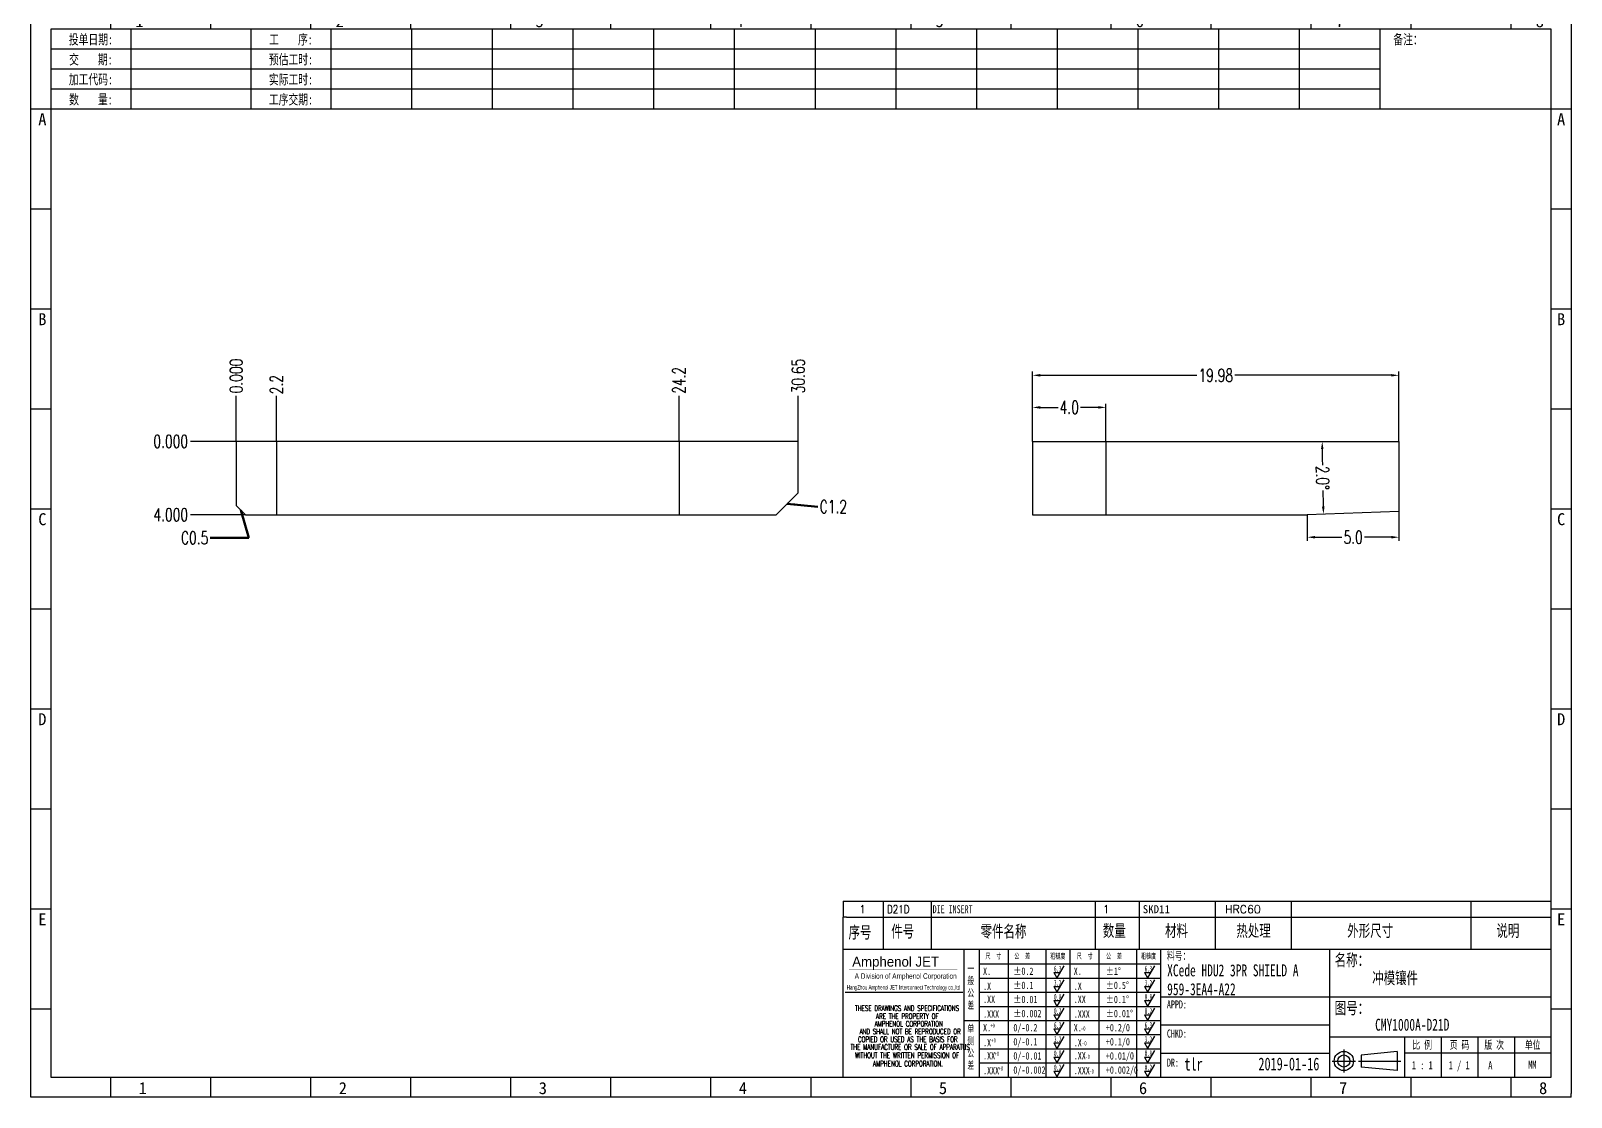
# Model space of a CAD drawing. Header units: millimetres. Extents: x -2852 to 5627, y -2271 to 1849.
# Drawn here: x -2726 to -2642, y -779.7 to -721.5 of the extents above; entities that cross this region are included whole.
import ezdxf
from ezdxf.enums import TextEntityAlignment as Align

# ---------------------------------------------------------------- set-up
doc = ezdxf.new("R2010")
doc.units = ezdxf.units.MM
doc.header["$PDSIZE"] = 3
doc.layers.add('1', color=7, linetype='Continuous')
doc.layers.add('41', color=1, linetype='Continuous')
doc.styles.add('CH', font='仿宋_GB2312_0.ttf')
doc.styles.add('jet02', font='simplex.shx', dxfattribs={"width": 0.7})
doc.styles.add('SIMPLEX', font='SIMPLEX')
doc.styles.get("Standard").update_dxf_attribs({"font": '仿宋_GB2312_0.ttf', "width": 0.7})
doc.styles.add('TEXTSTYLE_1', font='TRIUMB.TTF')
doc.styles.add('TEXTSTYLE_2', font='TRIUM.TTF')
doc.styles.add('tk', font='', dxfattribs={"width": 0.7})
doc.styles.add('tk 2', font='仿宋_GB2312_0.ttf', dxfattribs={"width": 0.65})
doc.styles.add('tk 4', font='simplex.shx', dxfattribs={"width": 0.65, "bigfont": 'bigfont.shx'})
doc.styles.get('tk').set_extended_font_data('NSimSun')
doc.dimstyles.new('jet02', dxfattribs={"dimtxt": 3.5, "dimasz": 2.1, "dimexe": 1, "dimexo": 0, "dimgap": 0.5, "dimtad": 0, "dimtoh": 1, "dimdec": 3, "dimzin": 9, "dimdsep": 46, "dimtxsty": 'jet02', "dimcen": 0, "dimclrt": 256, "dimazin": 2, "dimtfac": 1, "dimtdec": 3, "dimtofl": 0, "dimtmove": 0, "dimatfit": 1, "dimfxl": 0, "dimarcsym": 0})

# ---------------------------------------------------------------- blocks, each defined once
blk = doc.blocks.new('A3-N')
at = {"layer": '1', "color": 1}
for p, q in [((0, 0), (0, 296.73)), ((0, 296.73), (420, 296.73)), ((21.82, 291.27), (21.82, 296.73)), ((49.09, 291.27), (49.09, 296.73)), ((76.36, 291.27), (76.36, 296.73)), ((103.64, 291.27), (103.64, 296.73)), ((103.64, 291.27), (103.64, 296.73)), ((103.64, 291.27), (103.64, 296.73)), ((130.91, 291.27), (130.91, 296.73)), ((158.18, 291.27), (158.18, 296.73)), ((185.45, 291.27), (185.45, 296.73)), ((212.73, 291.27), (212.73, 296.73)), ((240, 291.27), (240, 296.73)), ((267.27, 291.27), (267.27, 296.73)), ((294.55, 291.27), (294.55, 296.73)), ((321.82, 291.27), (321.82, 296.73)), ((349.09, 291.27), (349.09, 296.73)), ((376.36, 291.27), (376.36, 296.73)), ((403.64, 291.27), (403.64, 296.73)), ((420, 296.73), (420, 1)), ((5.45, 269.45), (0, 269.45)), ((420, 269.45), (414.55, 269.45)), ((5.45, 242.18), (0, 242.18)), ((420, 242.18), (414.55, 242.18)), ((5.45, 214.91), (0, 214.91)), ((420, 214.91), (414.55, 214.91)), ((5.45, 187.64), (0, 187.64)), ((420, 187.64), (414.55, 187.64)), ((5.45, 160.36), (0, 160.36)), ((420, 160.36), (414.55, 160.36)), ((5.45, 133.09), (0, 133.09)), ((420, 133.09), (414.55, 133.09)), ((5.45, 105.82), (0, 105.82)), ((420, 105.82), (414.55, 105.82)), ((5.45, 78.55), (0, 78.55)), ((420, 78.55), (414.55, 78.55)), ((5.45, 51.27), (0, 51.27)), ((420, 51.27), (414.55, 51.27)), ((222.45, 49.09), (221.45, 49.09)), ((221.45, 49.09), (221.45, 40.36)), ((222.45, 49.09), (414.55, 49.09)), ((232.36, 49.09), (232.36, 40.36)), ((245.45, 49.09), (245.45, 40.36)), ((290.18, 49.09), (290.18, 40.36)), ((302.18, 49.09), (302.18, 40.36)), ((322.91, 49.09), (322.91, 40.36)), ((343.64, 49.09), (343.64, 40.36)), ((392.73, 40.36), (392.73, 49.09)), ((258.55, 40.36), (258.55, 5.44)), ((266.45, 40.36), (266.45, 5.44)), ((276.78, 40.36), (276.78, 5.45)), ((291.18, 40.36), (291.18, 5.45)), ((301.51, 40.37), (301.51, 5.46)), ((308.01, 40.36), (308.01, 5.45)), ((354.09, 40.36), (354.09, 5.45)), ((308.01, 32.39), (258.55, 32.39)), ((308.01, 28.54), (258.55, 28.54)), ((414.55, 27.27), (308.01, 27.27)), ((5.45, 24), (0, 24)), ((308.01, 24.69), (258.55, 24.69)), ((420, 24), (414.55, 24)), ((308.01, 16.99), (258.55, 16.99)), ((354.09, 19.63), (308.01, 19.63)), ((308.01, 13.14), (258.55, 13.14)), ((414.55, 16.36), (354.09, 16.36)), ((374.55, 16.36), (374.55, 5.45)), ((384.55, 16.36), (384.55, 5.45)), ((394.55, 16.36), (394.55, 5.45)), ((404.55, 16.36), (404.55, 5.45)), ((308.01, 9.29), (258.55, 9.29)), ((308.01, 11.99), (354.09, 11.99)), ((372.51, 12.49), (362.69, 11.5)), ((362.69, 11.5), (362.69, 8.23)), ((372.51, 12.49), (372.51, 7.25)), ((414.55, 12), (374.55, 12)), ((21.82, 0), (21.82, 5.45)), ((49.09, 0), (49.09, 5.45)), ((76.36, 0), (76.36, 5.45)), ((103.64, 0), (103.64, 5.45)), ((130.91, 0), (130.91, 5.45)), ((158.18, 0), (158.18, 5.45)), ((185.45, 0), (185.45, 5.45)), ((212.73, 0), (212.73, 5.45)), ((240, 0), (240, 5.45)), ((267.27, 0), (267.27, 5.45)), ((294.55, 0), (294.55, 5.45)), ((321.82, 0), (321.82, 5.45)), ((349.09, 0), (349.09, 5.45)), ((372.51, 7.25), (362.69, 8.23)), ((376.36, 0), (376.36, 5.45)), ((403.64, 0), (403.64, 5.45)), ((1, 0), (0, 0)), ((420, 0), (1, 0)), ((420, 0), (420, 1))]:
    blk.add_line(p, q, dxfattribs=at)
at = {"layer": '1'}
for p, q in [((414.55, 278.18), (414.55, 284.73)), ((221.45, 40.36), (221.45, 5.45)), ((221.45, 40.36), (414.55, 40.36)), ((221.45, 40.36), (414.55, 40.36)), ((254.41, 40.36), (254.41, 5.45)), ((283.28, 40.36), (283.28, 5.45)), ((308.01, 36.24), (258.55, 36.24)), ((222.08, 28.67), (254.12, 28.67)), ((308.01, 20.84), (254.41, 20.84))]:
    blk.add_line(p, q, dxfattribs=at)
at = {"layer": '1', "color": 1, "ltscale": 0.05}
for p, q in [((278.93, 34.04), (279.79, 32.56)), ((278.93, 34.04), (280.65, 34.04)), ((281.68, 35.84), (279.79, 32.56)), ((303.66, 34.05), (304.52, 32.56)), ((303.66, 34.05), (305.38, 34.05)), ((306.41, 35.84), (304.52, 32.56)), ((278.93, 30.19), (279.79, 28.71)), ((278.93, 30.19), (280.65, 30.19)), ((281.68, 31.99), (279.79, 28.71)), ((303.66, 30.2), (305.38, 30.2)), ((303.66, 30.2), (304.52, 28.71)), ((306.41, 31.99), (304.52, 28.71)), ((278.93, 26.34), (279.79, 24.86)), ((278.93, 26.34), (280.65, 26.34)), ((281.68, 28.14), (279.79, 24.86)), ((303.66, 26.35), (304.52, 24.86)), ((303.66, 26.35), (305.38, 26.35)), ((306.41, 28.14), (304.52, 24.86)), ((278.93, 22.49), (280.65, 22.49)), ((278.93, 22.49), (279.79, 21.01)), ((281.68, 24.29), (279.79, 21.01)), ((303.66, 22.5), (305.38, 22.5)), ((303.66, 22.5), (304.52, 21.01)), ((306.41, 24.29), (304.52, 21.01)), ((278.93, 18.66), (279.79, 17.17)), ((278.93, 18.66), (280.65, 18.66)), ((281.68, 20.45), (279.79, 17.17)), ((303.66, 18.66), (304.52, 17.18)), ((303.66, 18.66), (305.38, 18.66)), ((306.41, 20.46), (304.52, 17.18)), ((278.93, 14.81), (280.65, 14.81)), ((278.93, 14.81), (279.79, 13.32)), ((281.68, 16.6), (279.79, 13.32)), ((281.68, 12.75), (279.79, 9.47)), ((303.66, 14.81), (305.38, 14.81)), ((303.66, 14.81), (304.52, 13.33)), ((306.41, 16.61), (304.52, 13.33)), ((306.41, 12.76), (304.52, 9.48)), ((278.93, 10.96), (279.79, 9.47)), ((278.93, 10.96), (280.65, 10.96)), ((281.68, 8.9), (279.79, 5.62)), ((303.66, 10.96), (304.52, 9.48)), ((303.66, 10.96), (305.38, 10.96)), ((306.41, 8.91), (304.52, 5.63)), ((278.93, 7.11), (279.79, 5.62)), ((278.93, 7.11), (280.65, 7.11)), ((303.66, 7.11), (305.38, 7.11)), ((303.66, 7.11), (304.52, 5.63))]:
    blk.add_line(p, q, dxfattribs=at)
at = {"layer": '1', "color": 1, "ltscale": 0.1}
for p, q in [((358.01, 13.02), (358.01, 6.71)), ((354.86, 9.87), (361.17, 9.87)), ((362.03, 9.87), (373.54, 9.87))]:
    blk.add_line(p, q, dxfattribs=at)
at = {"layer": '1'}
blk.add_lwpolyline([(221.45, 5.45), (414.55, 5.45), (414.55, 291.27), (5.45, 291.27), (5.45, 5.45), (414.55, 5.45)], dxfattribs=at)
at = {"layer": '1', "color": 7, "linetype": 'Continuous', "const_width": 0.123}
blk.add_lwpolyline([(223.11, 34.74), (252.6, 34.76)], dxfattribs=at)
at = {"layer": '1', "color": 1}
for radius in [2.62, 1.64]:
    blk.add_circle((358.01, 9.87), radius, dxfattribs=at)
at = {"layer": '41'}
for p, q in [((27.27, 291.27), (27.27, 269.45)), ((60, 291.27), (60, 269.45)), ((81.82, 291.27), (81.82, 269.45)), ((103.82, 291.27), (103.82, 269.45)), ((125.82, 291.27), (125.82, 269.45)), ((147.82, 291.27), (147.82, 269.45)), ((169.82, 291.27), (169.82, 269.45)), ((191.82, 291.27), (191.82, 269.45)), ((213.82, 291.27), (213.82, 269.45)), ((235.82, 291.27), (235.82, 269.45)), ((257.82, 291.27), (257.82, 269.45)), ((279.82, 291.27), (279.82, 269.45)), ((301.82, 291.27), (301.82, 269.45)), ((323.82, 291.27), (323.82, 269.45)), ((345.82, 291.27), (345.82, 269.45)), ((367.82, 291.27), (367.82, 269.45)), ((367.82, 285.82), (5.45, 285.82)), ((367.82, 280.36), (5.45, 280.36)), ((367.82, 274.91), (5.45, 274.91)), ((414.55, 269.45), (5.45, 269.45))]:
    blk.add_line(p, q, dxfattribs=at)
at = {"layer": '1', "color": 1}
for s, p in [('1', (29.64, 295.11)), ('2', (84.18, 295.11)), ('3', (138.73, 295.11)), ('4', (193.27, 295.11)), ('5', (247.82, 295.11)), ('6', (302.36, 295.11)), ('7', (356.91, 295.11)), ('8', (411.45, 295.11)), ('1', (30.53, 4.11)), ('2', (85.08, 4.11)), ('3', (139.62, 4.11)), ('4', (194.17, 4.11)), ('5', (248.72, 4.11)), ('6', (303.26, 4.11)), ('7', (357.81, 4.11)), ('8', (412.35, 4.11))]:
    blk.add_text(s, height=3.27, dxfattribs=at).set_placement(p, align=Align.TOP_CENTER)
at = {"layer": '1', "style": 'tk', "width": 0.7}
for s, p in [('投单日期:', (16.36, 288.55)), ('工    序:', (70.91, 288.55)), ('备注：', (375.51, 288.55)), ('交    期:', (16.36, 283.09)), ('预估工时:', (70.91, 283.09)), ('加工代码:', (16.36, 277.64)), ('实际工时:', (70.91, 277.64)), ('数    量:', (16.36, 272.18)), ('工序交期:', (70.91, 272.18))]:
    blk.add_text(s, height=2.727, dxfattribs=at).set_placement(p, align=Align.MIDDLE)
at = {"layer": '1', "color": 1}
for s, p in [('A', (2.04, 268.36)), ('B', (2.04, 213.82)), ('C', (2.04, 159.27)), ('D', (2.04, 104.73)), ('E', (2.04, 50.18))]:
    blk.add_text(s, height=3.27, dxfattribs=at).set_placement(p, align=Align.TOP_LEFT)
for s, p in [('A', (418.37, 268.36)), ('B', (418.37, 213.82)), ('C', (418.37, 159.27)), ('D', (418.37, 104.73)), ('E', (418.37, 50.18))]:
    blk.add_text(s, height=3.27, dxfattribs=at).set_placement(p, align=Align.TOP_RIGHT)
at = {"layer": '1', "color": 1, "style": 'tk 2', "width": 0.7}
for s, height, p in [('序号', 3.273, (222.96, 43.34)), ('件号', 3.273, (234.62, 43.61)), ('零件名称', 3.273, (258.97, 43.61)), ('数量', 3.273, (292.3, 43.78)), ('材料', 3.273, (309.27, 43.78)), ('热处理', 3.273, (328.71, 43.78)), ('外形尺寸', 3.273, (358.94, 43.78)), ('说明', 3.273, (399.61, 43.78)), ('料号：', 2.182, (309.77, 37.46)), ('名称：', 3.273, (355.52, 35.79)), ('图号：', 3.273, (355.52, 22.7)), ('比 例', 2.182, (376.69, 13.18)), ('页 码', 2.182, (386.85, 13.18)), ('版 次', 2.182, (396.31, 13.18)), ('单位', 2.182, (407.35, 13.18))]:
    blk.add_text(s, height=height, dxfattribs=at).set_placement(p)
at = {"layer": '1', "color": 7, "linetype": 'Continuous', "style": 'TEXTSTYLE_1'}
blk.add_text('Amphenol JET', height=2.7, dxfattribs=at).set_placement((223.96, 35.61))
at = {"layer": '1', "color": 7, "linetype": 'Continuous'}
for s, height, style, width, p in [('A Division of Amphenol Corporation', 1.5, 'TEXTSTYLE_2', 0.7, (224.64, 32.29)), ('HangZhou Amphenol JET Interconnect Technology co.,ltd ', 1.2, 'TEXTSTYLE_2', 0.6, (222.47, 29.36)), ('THESE DRAWINGS AND SPECIFICATIONS', 1.5, 'tk 4', 0.6, (224.73, 23.52)), ('ARE THE PROPERTY OF', 1.5, 'tk 4', 0.6, (230.45, 21.35)), ('AND SHALL NOT BE REPRODUCED OR', 1.5, 'tk 4', 0.6, (225.95, 17.17)), ('AMPHENOL CORPORATION', 1.5, 'tk 4', 0.6, (230.04, 19.27)), ('THE MANUFACTURE OR SALE OF APPARATUS', 1.5, 'tk 4', 0.6, (223.5, 12.92)), ('COPIED OR USED AS THE BASIS FOR', 1.5, 'tk 4', 0.6, (225.54, 15.02)), ('WITHOUT THE WRITTEN PERMISSION OF', 1.5, 'tk 4', 0.6, (224.73, 10.67)), ('AMPHENOL CORPORATION.', 1.5, 'tk 4', 0.6, (229.63, 8.4))]:
    blk.add_text(s, height=height, dxfattribs=dict(at, style=style, width=width)).set_placement(p)
at = {"layer": '1', "color": 1, "style": 'tk 2', "width": 0.7}
for s, p in [('X.', (259.64, 34.37)), ('%%P0.2', (267.9, 34.37)), ('X.', (284.37, 34.37)), ('%%P1%%D', (293.12, 34.37)), ('.X', (259.64, 30.28)), ('%%P0.1', (267.9, 30.52)), ('.X', (284.37, 30.28)), ('%%P0.5%%D', (293.12, 30.52)), ('.XX', (259.64, 26.71)), ('%%P0.01', (267.9, 26.67)), ('.XX', (284.37, 26.71)), ('%%P0.1%%D', (293.12, 26.67)), ('.XXX', (259.64, 22.68)), ('%%P0.002', (267.9, 22.82)), ('.XXX', (284.37, 22.68)), ('%%P0.01%%D', (293.12, 22.82)), ('X.', (259.64, 18.97)), ('0/-0.2', (267.9, 18.97)), ('X.', (284.37, 18.97)), ('+0.2/0', (293.12, 18.97)), ('.X', (259.64, 14.88)), ('0/-0.1', (267.9, 15.12)), ('.X', (284.37, 14.88)), ('+0.1/0', (293.12, 15.12)), ('.XX', (259.64, 11.31)), ('0/-0.01', (267.9, 11.27)), ('0/-0.002', (267.9, 7.42)), ('.XX', (284.37, 11.31)), ('+0.01/0', (293.12, 11.27)), ('+0.002/0', (293.12, 7.42)), ('.XXX', (259.64, 7.28)), ('.XXX', (284.37, 7.28))]:
    blk.add_text(s, height=2, dxfattribs=at).set_placement(p, align=Align.MIDDLE_LEFT)
at = {"layer": '1', "color": 1, "ltscale": 0.05, "style": 'tk 2', "width": 0.5}
for s, p in [('6.3', (279.01, 34.26)), ('6.3', (303.74, 34.27)), ('3.2', (279.01, 30.41)), ('3.2', (303.74, 30.42)), ('0.8', (279.01, 26.56)), ('0.8', (303.74, 26.57)), ('0.2', (279.01, 22.71)), ('0.2', (303.74, 22.72)), ('6.3', (279.01, 18.87)), ('6.3', (303.74, 18.88)), ('3.2', (279.01, 15.02)), ('0.8', (279.01, 11.17)), ('3.2', (303.74, 15.03)), ('0.8', (303.74, 11.18)), ('0.2', (279.01, 7.32)), ('0.2', (303.74, 7.33))]:
    blk.add_text(s, height=1.6, dxfattribs=at).set_placement(p)
at = {"layer": '1', "style": 'tk 2', "width": 0.7}
for s, p in [('APPD:', (309.77, 24.21)), ('CHKD:', (309.77, 16.27)), ('DR:', (309.77, 8.35))]:
    blk.add_text(s, height=2.182, dxfattribs=at).set_placement(p)
at = {"layer": '1', "color": 7, "style": 'tk 2', "width": 0.7}
blk.add_text('MM', height=2.182, dxfattribs=at).set_placement((408.31, 7.75))
at = {"layer": '1', "color": 1, "ltscale": 0.05, "char_height": 1.5, "width": 6.3627, "attachment_point": 1, "style": 'tk 2'}
for s, insert in [('尺  寸', (260.31, 39.25)), ('公  差', (268.17, 39.25)), ('粗糙度', (277.98, 39.25)), ('尺  寸', (285.2, 39.25)), ('公  差', (293.18, 39.25)), ('粗糙度', (302.71, 39.26))]:
    blk.add_mtext(s, dxfattribs=dict(at, insert=insert))
at = {"layer": '1', "ltscale": 0.05, "char_height": 2, "width": 2.5195, "attachment_point": 1, "style": 'tk 2'}
for s, insert in [('一般公差', (255.39, 36.11)), ('单侧公差', (255.39, 19.71))]:
    blk.add_mtext(s, dxfattribs=dict(at, insert=insert))
at = {"layer": '1', "color": 1, "ltscale": 0.05, "char_height": 1.2, "width": 5.1396, "attachment_point": 1, "line_spacing_factor": 0.8, "style": 'tk 2'}
for s, insert in [('+0', (261.58, 20.13)), ('-0', (286.31, 19.33)), ('+0', (261.88, 16.09)), ('-0', (286.61, 15.29)), ('+0', (262.79, 12.45)), ('+0', (263.87, 8.44)), ('-0', (287.51, 11.65)), ('-0', (288.59, 7.64))]:
    blk.add_mtext(s, dxfattribs=dict(at, insert=insert))
at = {"layer": '1', "style": 'tk 2', "width": 0.7}
for tag, p in [('PATR-NO1', (309.84, 32.96)), ('TITLE', (365.74, 30.9)), ('PATR-NO2', (309.84, 27.81)), ('DWG-NO:', (366.54, 18.14))]:
    blk.add_attdef(tag, p, '', height=3.27, dxfattribs=at)
at = {"layer": '1', "color": 1, "style": 'tk 2', "width": 0.7}
for tag, p in [('DRAW', (314.55, 7.27)), ('DATE', (334.72, 7.32))]:
    blk.add_attdef(tag, p, '', height=3.49, dxfattribs=at)
at = {"layer": '1', "style": 'tk 2', "width": 0.7}
for tag, p in [('SCALE', (376.55, 8.73)), ('SHEET', (386.6, 8.72)), ('REV', (397.38, 8.73))]:
    blk.add_attdef(tag, text='', height=2.18, dxfattribs=at).set_placement(p, align=Align.MIDDLE_LEFT)
blk = doc.blocks.new('FB3')
at = {"layer": '1', "color": 1}
for p, q in [((0, 4.36), (193.09, 4.36)), ((0, 4.36), (0, 0)), ((10.91, 4.36), (10.91, 0)), ((24, 4.36), (24, 0)), ((68.73, 4.36), (68.73, 0)), ((80.73, 4.36), (80.73, 0)), ((101.45, 4.36), (101.45, 0)), ((122.18, 4.36), (122.18, 0)), ((171.27, 0), (171.27, 4.36))]:
    blk.add_line(p, q, dxfattribs=at)
at = {"layer": '1'}
for tag, style, p in [('ITEM', 'SIMPLEX', (4.36, 2.18)), ('PARTNO', 'SIMPLEX', (12, 2.18)), ('QTY', 'SIMPLEX', (74.18, 2.18)), ('MATL', 'CH', (81.72, 2.18)), ('FINISH', 'SIMPLEX', (104.17, 2.18)), ('SPEC', 'SIMPLEX', (130.91, 2.18)), ('REMARK', 'SIMPLEX', (174.06, 2.18))]:
    blk.add_attdef(tag, text='', height=2.18, dxfattribs=dict(at, style=style)).set_placement(p, align=Align.MIDDLE_LEFT)
at = {"layer": '1', "style": 'tk', "width": 0.7}
blk.add_attdef('DIE', text='', height=2.18, dxfattribs=at).set_placement((24.43, 2.18), align=Align.MIDDLE_LEFT)
blk = doc.blocks.new('*D859')
at = {"layer": '41', "ltscale": 0.05}
blk.add_line((-1799.563, -3196.373), (-1802.049, -3196.373), dxfattribs=at)
at = {"layer": 'Defpoints', "color": 0, "ltscale": 0.05}
for p in [(-1802.049, -3196.373), (-1799.563, -3196.373), (-1799.563, -3196.373)]:
    blk.add_point(p, dxfattribs=at)
at = {"layer": '41', "ltscale": 0.05, "insert": (-1803.129, -3196.373), "char_height": 0.7, "attachment_point": 5, "style": 'jet02'}
blk.add_mtext('0.000', dxfattribs=at)
blk = doc.blocks.new('*D860')
at = {"layer": '41', "ltscale": 0.05}
blk.add_line((-1799.063, -3200.373), (-1802.049, -3200.373), dxfattribs=at)
at = {"layer": 'Defpoints', "color": 0, "ltscale": 0.05}
for p in [(-1799.563, -3196.373), (-1802.049, -3200.373), (-1799.063, -3200.373)]:
    blk.add_point(p, dxfattribs=at)
at = {"layer": '41', "ltscale": 0.05, "insert": (-1803.129, -3200.373), "char_height": 0.7, "attachment_point": 5, "style": 'jet02'}
blk.add_mtext('4.000', dxfattribs=at)
blk = doc.blocks.new('*D861')
at = {"layer": '41', "ltscale": 0.05}
blk.add_line((-1799.563, -3196.373), (-1799.563, -3193.886), dxfattribs=at)
at = {"layer": 'Defpoints', "color": 0, "ltscale": 0.05}
for p in [(-1799.563, -3193.886), (-1799.563, -3196.373), (-1799.563, -3196.373)]:
    blk.add_point(p, dxfattribs=at)
at = {"layer": '41', "ltscale": 0.05, "insert": (-1799.563, -3192.806), "char_height": 0.7, "attachment_point": 5, "rotation": 90, "style": 'jet02'}
blk.add_mtext('0.000', dxfattribs=at)
blk = doc.blocks.new('*D862')
at = {"layer": '41', "ltscale": 0.05}
blk.add_line((-1797.363, -3196.373), (-1797.363, -3193.886), dxfattribs=at)
at = {"layer": 'Defpoints', "color": 0, "ltscale": 0.05}
for p in [(-1797.363, -3193.886), (-1799.563, -3196.373), (-1797.363, -3196.373)]:
    blk.add_point(p, dxfattribs=at)
at = {"layer": '41', "ltscale": 0.05, "insert": (-1797.363, -3193.273), "char_height": 0.7, "attachment_point": 5, "rotation": 90, "style": 'jet02'}
blk.add_mtext('2.2', dxfattribs=at)
blk = doc.blocks.new('*D863')
at = {"layer": '41', "ltscale": 0.05}
blk.add_line((-1775.413, -3196.373), (-1775.413, -3193.886), dxfattribs=at)
at = {"layer": 'Defpoints', "color": 0, "ltscale": 0.05}
for p in [(-1775.413, -3193.886), (-1799.563, -3196.373), (-1775.413, -3196.373)]:
    blk.add_point(p, dxfattribs=at)
at = {"layer": '41', "ltscale": 0.05, "insert": (-1775.413, -3193.039), "char_height": 0.7, "attachment_point": 5, "rotation": 90, "style": 'jet02'}
blk.add_mtext('24.2', dxfattribs=at)
blk = doc.blocks.new('*D864')
at = {"layer": '41', "ltscale": 0.05}
blk.add_line((-1768.913, -3196.373), (-1768.913, -3193.886), dxfattribs=at)
at = {"layer": 'Defpoints', "color": 0, "ltscale": 0.05}
for p in [(-1768.913, -3193.886), (-1799.563, -3196.373), (-1768.913, -3196.373)]:
    blk.add_point(p, dxfattribs=at)
at = {"layer": '41', "ltscale": 0.05, "insert": (-1768.913, -3192.806), "char_height": 0.7, "attachment_point": 5, "rotation": 90, "style": 'jet02'}
blk.add_mtext('30.65', dxfattribs=at)
blk = doc.blocks.new('*D865')
at = {"layer": '41', "ltscale": 0.05}
for p, q in [((-1756.132, -3196.373), (-1756.132, -3192.565)), ((-1755.712, -3192.765), (-1747.175, -3192.765)), ((-1736.572, -3192.765), (-1745.108, -3192.765)), ((-1736.152, -3196.373), (-1736.152, -3192.565))]:
    blk.add_line(p, q, dxfattribs=at)
for points in [[(-1755.712, -3192.695), (-1755.712, -3192.835), (-1756.132, -3192.765)], [(-1736.572, -3192.695), (-1736.572, -3192.835), (-1736.152, -3192.765)]]:
    blk.add_solid(points, dxfattribs=at)
at = {"layer": 'Defpoints', "color": 0, "ltscale": 0.05}
for p in [(-1736.152, -3192.765), (-1756.132, -3196.373), (-1736.152, -3196.373)]:
    blk.add_point(p, dxfattribs=at)
at = {"layer": '41', "ltscale": 0.05, "insert": (-1746.142, -3192.765), "char_height": 0.7, "attachment_point": 5, "style": 'jet02'}
blk.add_mtext('19.98', dxfattribs=at)
blk = doc.blocks.new('*D866')
at = {"layer": '41', "ltscale": 0.05}
for p, q in [((-1756.132, -3196.373), (-1756.132, -3194.316)), ((-1755.712, -3194.516), (-1754.745, -3194.516)), ((-1752.552, -3194.516), (-1753.518, -3194.516)), ((-1752.132, -3196.373), (-1752.132, -3194.316))]:
    blk.add_line(p, q, dxfattribs=at)
for points in [[(-1755.712, -3194.446), (-1755.712, -3194.586), (-1756.132, -3194.516)], [(-1752.552, -3194.446), (-1752.552, -3194.586), (-1752.132, -3194.516)]]:
    blk.add_solid(points, dxfattribs=at)
at = {"layer": 'Defpoints', "color": 0, "ltscale": 0.05}
for p in [(-1756.132, -3194.516), (-1756.132, -3196.373), (-1752.132, -3196.373)]:
    blk.add_point(p, dxfattribs=at)
at = {"layer": '41', "ltscale": 0.05, "insert": (-1754.132, -3194.516), "char_height": 0.7, "attachment_point": 5, "style": 'jet02'}
blk.add_mtext('4.0', dxfattribs=at)
blk = doc.blocks.new('*D867')
at = {"layer": '41', "ltscale": 0.05}
for p, q in [((-1741.152, -3200.373), (-1741.152, -3201.798)), ((-1736.152, -3200.198), (-1736.152, -3201.798)), ((-1740.732, -3201.598), (-1739.265, -3201.598)), ((-1736.572, -3201.598), (-1738.038, -3201.598))]:
    blk.add_line(p, q, dxfattribs=at)
for points in [[(-1740.732, -3201.528), (-1740.732, -3201.668), (-1741.152, -3201.598)], [(-1736.572, -3201.528), (-1736.572, -3201.668), (-1736.152, -3201.598)]]:
    blk.add_solid(points, dxfattribs=at)
at = {"layer": 'Defpoints', "color": 0, "ltscale": 0.05}
for p in [(-1741.152, -3200.373), (-1736.152, -3200.198), (-1736.152, -3201.598)]:
    blk.add_point(p, dxfattribs=at)
at = {"layer": '41', "ltscale": 0.05, "insert": (-1738.652, -3201.598), "char_height": 0.7, "attachment_point": 5, "style": 'jet02'}
blk.add_mtext('5.0', dxfattribs=at)
blk = doc.blocks.new('*D868')
at = {"layer": '41', "ltscale": 0.05}
for start, end in [(180.21159, 180.64987), (181.35013, 181.78841)]:
    blk.add_arc((-1626.607, -3196.373), 113.731, start, end, dxfattribs=at)
for points in [[(-1740.407, -3196.793), (-1740.267, -3196.792), (-1740.337, -3196.373)], [(-1740.212, -3199.92), (-1740.352, -3199.924), (-1740.268, -3200.342)]]:
    blk.add_solid(points, dxfattribs=at)
at = {"layer": 'Defpoints', "color": 0, "ltscale": 0.05}
for p in [(-1756.132, -3196.373), (-1736.152, -3196.373), (-1740.33, -3197.696), (-1741.152, -3200.373), (-1736.152, -3200.198)]:
    blk.add_point(p, dxfattribs=at)
at = {"layer": '41', "ltscale": 0.05, "insert": (-1740.32, -3198.357), "char_height": 0.7, "attachment_point": 5, "rotation": 271, "style": 'jet02'}
blk.add_mtext('2.0°', dxfattribs=at)

msp = doc.modelspace()

# ---------------------------------------------------------------- linework, layer by layer
at = {"layer": '1', "ltscale": 0.05}
for p, q in [((-2684.1204, -743.9427), (-2714.7704, -743.9427)), ((-2712.5704, -743.9427), (-2712.5704, -747.9427)), ((-2690.6204, -743.9427), (-2690.6204, -747.9427)), ((-2671.3395, -743.9427), (-2651.3595, -743.9427)), ((-2671.3395, -743.9427), (-2671.3395, -747.9427)), ((-2667.3395, -743.9427), (-2667.3395, -747.9427)), ((-2651.3595, -743.9427), (-2651.3595, -747.7681)), ((-2671.3395, -747.9427), (-2656.3595, -747.9427)), ((-2651.3595, -747.7681), (-2656.3595, -747.9427))]:
    msp.add_line(p, q, dxfattribs=at)
msp.add_lwpolyline([(-2714.7704, -743.9427), (-2714.7704, -747.4427), (-2714.2704, -747.9427), (-2685.3204, -747.9427), (-2684.1204, -746.7427), (-2684.1204, -743.9427)], dxfattribs=at)

# ---------------------------------------------------------------- block references
at = {"layer": '1', "ltscale": 0.05, "xscale": 0.2000000000000455, "yscale": 0.2000000000000455, "zscale": 0.2000000000000455}
msp.add_blockref('A3-N', (-2725.969, -779.7126), dxfattribs=at).add_auto_attribs({'DWG-NO:': 'CMY1000A-D21D', 'TITLE': '冲模镶件', 'REV': 'A', 'SHEET': '1 / 1', 'DRAW': 'tlr', 'DATE': '2019-01-16', 'PATR-NO1': 'XCede HDU2 3PR SHIELD A', 'PATR-NO2': '959-3EA4-A22', 'SCALE': '1 : 1'})
at = {"layer": '1', "ltscale": 0.05}
ref = msp.add_blockref('FB3', (-2681.6781, -769.8944), dxfattribs=dict(at, xscale=0.2000000000000455, yscale=0.2000000000000455, zscale=0.2000000000000455))
ref.add_attrib('PARTNO', 'D21D', dxfattribs={"height": 0.43636, "style": 'SIMPLEX', "width": 0.8}).set_placement((-2679.2781, -769.4581), align=Align.MIDDLE_LEFT)
ref.add_attrib('ITEM', '1', dxfattribs={"height": 0.4364, "style": 'SIMPLEX'}).set_placement((-2680.8053, -769.4581), align=Align.MIDDLE_LEFT)
ref.add_attrib('DIE', 'DIE INSERT', dxfattribs={"height": 0.43636, "style": 'tk', "width": 0.7}).set_placement((-2676.792, -769.4581), align=Align.MIDDLE_LEFT)
ref.add_attrib('QTY', '1', dxfattribs={"height": 0.4364, "style": 'SIMPLEX'}).set_placement((-2667.5181, -769.4581), align=Align.MIDDLE_LEFT)
ref.add_attrib('MATL', 'SKD11', dxfattribs={"height": 0.43636, "style": 'CH'}).set_placement((-2665.3349, -769.4581), align=Align.MIDDLE_LEFT)
ref.add_attrib('FINISH', 'HRC60', dxfattribs={"height": 0.43636, "style": 'SIMPLEX'}).set_placement((-2660.8435, -769.4581), align=Align.MIDDLE_LEFT)

# ---------------------------------------------------------------- texts
at = {"layer": '41', "ltscale": 0.05, "char_height": 0.7, "style": 'jet02'}
for s, insert, attachment_point in [('C1.2', (-2682.9482, -747.5044), 4), ('C0.5', (-2716.2882, -749.2016), 6)]:
    msp.add_mtext(s, dxfattribs=dict(at, insert=insert, attachment_point=attachment_point))

# ---------------------------------------------------------------- dimensions: what is measured, and where the dimension line sits
at = {"layer": '41', "ltscale": 0.05}
for feature_location, offset, dtype, origin, override, picture, middle, set_off in [((-2714.7703855287, -743.9427006388), (0, 2.4864467911), 1, (-2714.7703855287, -743.9427006388), {"dimscale": 0.2, "dimtoh": 0, "dimzin": 1, "dimclrd": 256, "dimclre": 256, "dimadec": 3, "dimazin": 0, "dimatfit": 3, "dimlwd": 65535, "dimlwe": 65535}, '*D861', (-2714.7703855287, -740.3762538477), (-915.2077048823, 2452.4298167741)), ((-2684.1204, -743.9427), (0, 2.4864), 1, (-2714.7704, -743.9427), {"dimscale": 0.2, "dimtoh": 0, "dimdec": 2, "dimzin": 1, "dimclrd": 256, "dimclre": 256, "dimazin": 0, "dimatfit": 3, "dimlwd": 65535, "dimlwe": 65535}, '*D864', (-2684.1204, -740.3763), (-915.2077, 2452.4298)), ((-2690.6203855286, -743.9427006388), (0, 2.4864467911), 1, (-2714.7703855287, -743.9427006388), {"dimscale": 0.2, "dimtoh": 0, "dimdec": 1, "dimzin": 1, "dimclrd": 256, "dimclre": 256, "dimadec": 1, "dimazin": 0, "dimatfit": 3, "dimlwd": 65535, "dimlwe": 65535}, '*D863', (-2690.6203855286, -740.609587181), (-915.2077048823, 2452.4298167741)), ((-2712.5704, -743.9427), (0, 2.4864), 1, (-2714.7704, -743.9427), {"dimscale": 0.2, "dimtoh": 0, "dimdec": 1, "dimzin": 1, "dimclrd": 256, "dimclre": 256, "dimadec": 1, "dimazin": 0, "dimatfit": 3, "dimlwd": 65535, "dimlwe": 65535}, '*D862', (-2712.5704, -740.8429), (-915.2077, 2452.4298)), ((-2714.7703855287, -743.9427006388), (-2.4864467911, 0), 0, (-2714.7703855287, -743.9427006388), {"dimscale": 0.2, "dimtoh": 0, "dimzin": 1, "dimclrd": 256, "dimclre": 256, "dimadec": 3, "dimazin": 0, "dimatfit": 3, "dimlwd": 65535, "dimlwe": 65535}, '*D859', (-2718.3368323198, -743.9427006388), (-915.2077048823, 2452.4298167741)), ((-2714.2704, -747.9427), (-2.9864, 0), 0, (-2714.7704, -743.9427), {"dimscale": 0.2, "dimtoh": 0, "dimzin": 1, "dimclrd": 256, "dimclre": 256, "dimadec": 3, "dimazin": 0, "dimatfit": 3, "dimlwd": 65535, "dimlwe": 65535}, '*D860', (-2718.3368, -747.9427), (-915.2077, 2452.4298))]:
    dim = msp.add_ordinate_dim(feature_location=feature_location, offset=offset, dtype=dtype, origin=origin, dimstyle='jet02', override=override, dxfattribs=at)
    dim.commit()
    dim.dimension.update_dxf_attribs({"geometry": picture, "text_midpoint": middle, "insert": set_off})
for base, p1, p2, override, picture, middle in [((-2651.3595, -740.3349), (-2671.3395, -743.9427), (-2651.3595, -743.9427), {"dimscale": 0.2, "dimtoh": 0, "dimdec": 2, "dimzin": 1, "dimclrd": 256, "dimclre": 256, "dimazin": 0, "dimatfit": 3, "dimlwd": 65535, "dimlwe": 65535}, '*D865', (-2661.3495, -740.3349)), ((-2671.3395, -742.0861), (-2667.3395, -743.9427), (-2671.3395, -743.9427), {"dimscale": 0.2, "dimtoh": 0, "dimdec": 1, "dimzin": 1, "dimclrd": 256, "dimclre": 256, "dimadec": 1, "dimazin": 0, "dimatfit": 3, "dimlwd": 65535, "dimlwe": 65535}, '*D866', (-2669.3395, -742.0861)), ((-2651.3595, -749.1685), (-2656.3595, -747.9427), (-2651.3595, -747.7681), {"dimscale": 0.2, "dimtoh": 0, "dimdec": 1, "dimzin": 1, "dimclrd": 256, "dimclre": 256, "dimadec": 1, "dimazin": 0, "dimatfit": 3, "dimlwd": 65535, "dimlwe": 65535}, '*D867', (-2653.8595, -749.1685))]:
    dim = msp.add_linear_dim(base=base, p1=p1, p2=p2, dimstyle='jet02', override=override, dxfattribs=at)
    dim.commit()
    dim.dimension.update_dxf_attribs({"geometry": picture, "text_midpoint": middle, "insert": (-915.2077, 2452.4298)})
dim = msp.add_angular_dim_2l(base=(-2655.5375, -745.266), line1=((-2671.3395, -743.9427), (-2651.3595, -743.9427)), line2=((-2651.3595, -747.7681), (-2656.3595, -747.9427)), dimstyle='jet02', override={"dimscale": 0.2, "dimtoh": 0, "dimdec": 1, "dimzin": 1, "dimclrd": 256, "dimclre": 256, "dimadec": 1, "dimazin": 0, "dimatfit": 3, "dimlwd": 65535, "dimlwe": 65535}, dxfattribs=at)
dim.commit()
dim.dimension.update_dxf_attribs({"geometry": '*D868', "text_midpoint": (-2655.5279, -745.9276), "insert": (-915.2077, 2452.4298)})

# ---------------------------------------------------------------- leaders
at = {"layer": '41', "ltscale": 0.05, "annotation_type": 0, "has_hookline": 1}
for points, hookline_direction, text_width in [([(-2684.7204, -747.3427), (-2683.0482, -747.5044)], 0, 1.4233), ([(-2714.5204, -747.6927), (-2714.0882, -749.2016), (-2716.1882, -749.2016)], 1, 1.5167)]:
    msp.add_leader(points, dimstyle='jet02', override={"dimscale": 0.2, "dimtoh": 0, "dimdec": 1, "dimzin": 1, "dimclrd": 256, "dimclre": 256, "dimadec": 1, "dimazin": 0, "dimatfit": 3, "dimlwd": 65535, "dimlwe": 65535}, dxfattribs=dict(at, hookline_direction=hookline_direction, text_width=text_width))

doc.saveas('drawing.dxf')
